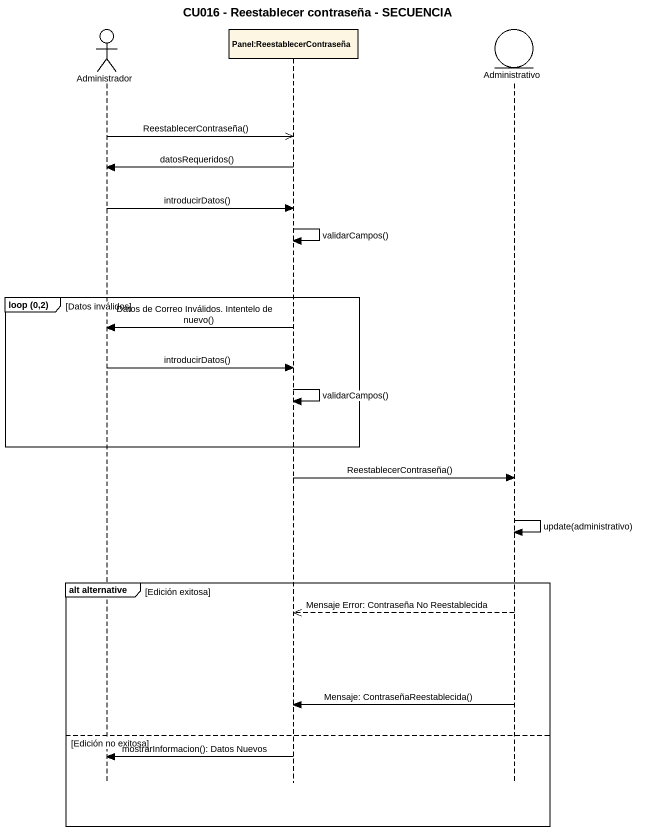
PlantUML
@startuml
title CU016 - Reestablecer contraseña - SECUENCIA
hide footbox
actor Administrador
participant "Panel:ReestablecerContraseña" as Panel_ReestablecerContraseña
entity Administrativo

Administrador ->> Panel_ReestablecerContraseña : ReestablecerContraseña()
Panel_ReestablecerContraseña -> Administrador : datosRequeridos()
Administrador -> Panel_ReestablecerContraseña : introducirDatos()
Panel_ReestablecerContraseña -> Panel_ReestablecerContraseña : validarCampos()
group loop (0,2) [Datos inválidos]
  Panel_ReestablecerContraseña -> Administrador : Datos de Correo Inválidos. Intentelo de nuevo()
  Administrador -> Panel_ReestablecerContraseña : introducirDatos()
  Panel_ReestablecerContraseña -> Panel_ReestablecerContraseña : validarCampos()
end
Panel_ReestablecerContraseña -> Administrativo : ReestablecerContraseña()
Administrativo -> Administrativo : update(administrativo)
group alt alternative [Edición exitosa]
  Administrativo -->> Panel_ReestablecerContraseña : Mensaje Error: Contraseña No Reestablecida
  Administrativo -> Panel_ReestablecerContraseña : Mensaje: ContraseñaReestablecida()
else Edición no exitosa
  Panel_ReestablecerContraseña -> Administrador : mostrarInformacion(): Datos Nuevos
end
@enduml
